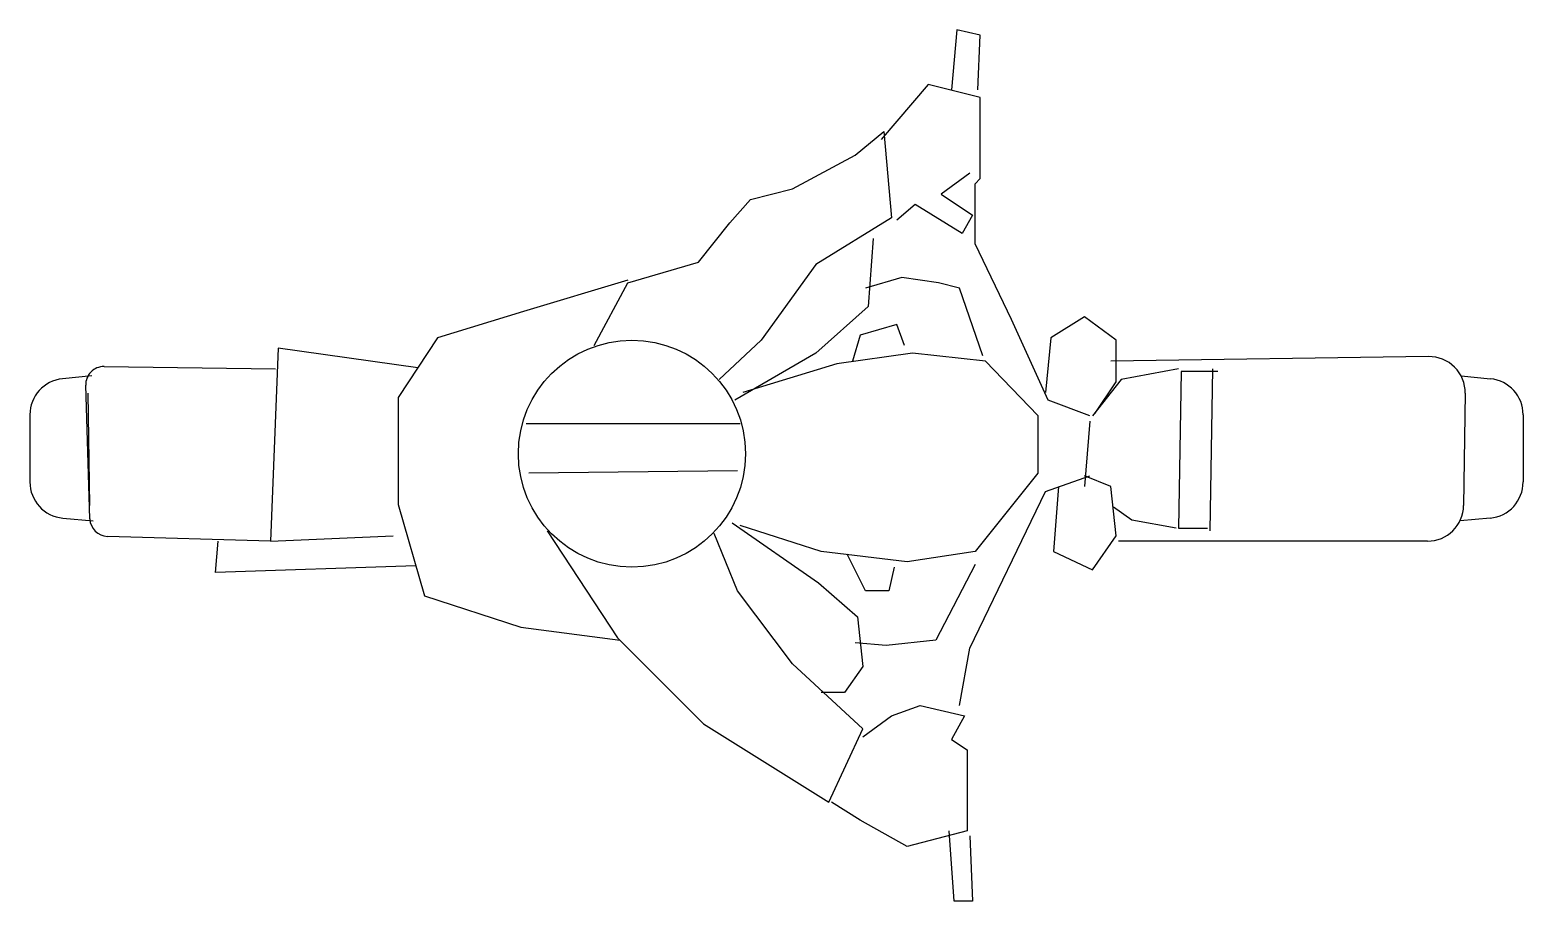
# Model space of a CAD drawing. Header units: millimetres. Extents: x -3215.52 to -3213.88, y 1773 to 1773.96.
import ezdxf

# ---------------------------------------------------------------- set-up
doc = ezdxf.new("R2010")
doc.units = ezdxf.units.MM
doc.header["$LTSCALE"] = 10
doc.layers.add('Veículos', color=2, linetype='Continuous')

msp = doc.modelspace()

# ---------------------------------------------------------------- linework, layer by layer
at = {"layer": 'Veículos'}
for p, q in [((-3214.5016, 1773.9639), (-3214.5074, 1773.8976)), ((-3214.4757, 1773.9581), (-3214.5016, 1773.9639)), ((-3214.4785, 1773.8976), (-3214.4757, 1773.9581)), ((-3214.5333, 1773.9034), (-3214.5851, 1773.8429)), ((-3214.4757, 1773.889), (-3214.5333, 1773.9034)), ((-3214.4757, 1773.7997), (-3214.4757, 1773.889)), ((-3214.6139, 1773.8256), (-3214.5822, 1773.8515)), ((-3214.5822, 1773.8515), (-3214.5736, 1773.7565)), ((-3214.683, 1773.7882), (-3214.6139, 1773.8256)), ((-3214.4872, 1773.8055), (-3214.5189, 1773.7824)), ((-3214.7291, 1773.7767), (-3214.683, 1773.7882)), ((-3214.4814, 1773.7939), (-3214.4757, 1773.7997)), ((-3214.4814, 1773.7277), (-3214.4814, 1773.7939)), ((-3214.7522, 1773.7508), (-3214.7291, 1773.7767)), ((-3214.5477, 1773.7709), (-3214.5678, 1773.7536)), ((-3214.4958, 1773.7392), (-3214.5477, 1773.7709)), ((-3214.5189, 1773.7824), (-3214.4843, 1773.7594)), ((-3214.5736, 1773.7565), (-3214.6571, 1773.7047)), ((-3214.4843, 1773.7594), (-3214.4958, 1773.7392)), ((-3214.7867, 1773.7075), (-3214.7522, 1773.7508)), ((-3214.5938, 1773.7335), (-3214.5995, 1773.6586)), ((-3214.4411, 1773.6442), (-3214.4814, 1773.7277)), ((-3214.8645, 1773.6845), (-3214.7867, 1773.7075)), ((-3214.6571, 1773.7047), (-3214.7176, 1773.6211)), ((-3214.8645, 1773.6874), (-3214.9797, 1773.6528)), ((-3214.5621, 1773.6903), (-3214.6024, 1773.6788)), ((-3214.5217, 1773.6845), (-3214.5621, 1773.6903)), ((-3214.9019, 1773.6154), (-3214.8645, 1773.6845)), ((-3214.4987, 1773.6788), (-3214.5217, 1773.6845)), ((-3214.4728, 1773.6039), (-3214.4987, 1773.6788)), ((-3214.5995, 1773.6586), (-3214.6571, 1773.6068)), ((-3214.9797, 1773.6528), (-3215.0747, 1773.624)), ((-3214.5678, 1773.6384), (-3214.6082, 1773.6269)), ((-3214.5592, 1773.6154), (-3214.5678, 1773.6384)), ((-3214.4008, 1773.5549), (-3214.4411, 1773.6442)), ((-3214.3605, 1773.6471), (-3214.3979, 1773.624)), ((-3214.3259, 1773.6211), (-3214.3605, 1773.6471)), ((-3215.0747, 1773.624), (-3215.1179, 1773.5578)), ((-3214.7176, 1773.6211), (-3214.7637, 1773.5779)), ((-3214.6082, 1773.6269), (-3214.6168, 1773.5981)), ((-3214.3979, 1773.624), (-3214.4037, 1773.5635)), ((-3214.3259, 1773.5751), (-3214.3259, 1773.6211)), ((-3215.2504, 1773.6125), (-3215.259, 1773.3994)), ((-3215.0963, 1773.5909), (-3215.2504, 1773.6125)), ((-3214.6571, 1773.6068), (-3214.7464, 1773.5549)), ((-3214.5505, 1773.6068), (-3214.6341, 1773.5952)), ((-3214.4699, 1773.5981), (-3214.5505, 1773.6068)), ((-3215.4426, 1773.5921), (-3215.2533, 1773.5895)), ((-3214.6341, 1773.5952), (-3214.7378, 1773.5635)), ((-3214.4123, 1773.5382), (-3214.4699, 1773.5981)), ((-3213.981, 1773.6032), (-3214.3317, 1773.5981)), ((-3214.2568, 1773.5895), (-3214.3201, 1773.5779)), ((-3214.2194, 1773.5895), (-3214.2222, 1773.4109)), ((-3215.456, 1773.5819), (-3215.4885, 1773.5787)), ((-3214.3201, 1773.5779), (-3214.3518, 1773.5376)), ((-3214.349, 1773.5405), (-3214.3259, 1773.5751)), ((-3214.2539, 1773.5866), (-3214.2568, 1773.4138)), ((-3214.2136, 1773.5866), (-3214.2539, 1773.5866)), ((-3213.9451, 1773.5819), (-3213.9127, 1773.5787)), ((-3215.4583, 1773.424), (-3215.4629, 1773.5715)), ((-3215.4606, 1773.5626), (-3215.4588, 1773.4388)), ((-3215.1179, 1773.5578), (-3215.1179, 1773.4397)), ((-3213.9405, 1773.5626), (-3213.9423, 1773.4388)), ((-3215.5245, 1773.5389), (-3215.5245, 1773.4647)), ((-3214.3547, 1773.5376), (-3214.4008, 1773.5549)), ((-3213.8766, 1773.5389), (-3213.8766, 1773.4647)), ((-3214.7406, 1773.529), (-3214.9768, 1773.529)), ((-3214.4123, 1773.5382), (-3214.4123, 1773.4743)), ((-3214.3547, 1773.5319), (-3214.3605, 1773.4599)), ((-3214.7435, 1773.4771), (-3214.9739, 1773.4743)), ((-3214.4123, 1773.4743), (-3214.4814, 1773.3879)), ((-3214.4037, 1773.4541), (-3214.3547, 1773.4714)), ((-3214.3893, 1773.4599), (-3214.395, 1773.3879)), ((-3214.3317, 1773.4599), (-3214.3605, 1773.4714)), ((-3214.3259, 1773.4051), (-3214.3317, 1773.4599)), ((-3214.4872, 1773.2813), (-3214.4037, 1773.4541)), ((-3215.4881, 1773.4249), (-3215.4548, 1773.4219)), ((-3215.1179, 1773.4397), (-3215.0891, 1773.3389)), ((-3214.3086, 1773.4224), (-3214.3288, 1773.4368)), ((-3213.913, 1773.4249), (-3213.9463, 1773.4219)), ((-3214.9538, 1773.4109), (-3214.876, 1773.2928)), ((-3214.7435, 1773.3447), (-3214.7694, 1773.408)), ((-3214.7493, 1773.4195), (-3214.6542, 1773.3533)), ((-3214.6514, 1773.3879), (-3214.7406, 1773.4167)), ((-3214.2597, 1773.4138), (-3214.3086, 1773.4224)), ((-3214.2568, 1773.4138), (-3214.2251, 1773.4138)), ((-3215.259, 1773.3994), (-3215.4389, 1773.4046)), ((-3215.3195, 1773.3648), (-3215.3166, 1773.3994)), ((-3215.259, 1773.3994), (-3215.1237, 1773.4051)), ((-3214.3518, 1773.3677), (-3214.3259, 1773.4051)), ((-3213.9823, 1773.3994), (-3214.323, 1773.3994)), ((-3214.5563, 1773.3764), (-3214.6514, 1773.3879)), ((-3214.6024, 1773.3447), (-3214.6226, 1773.385)), ((-3214.4814, 1773.3879), (-3214.5563, 1773.3764)), ((-3214.395, 1773.3879), (-3214.3518, 1773.3677)), ((-3215.0986, 1773.372), (-3215.3195, 1773.3648)), ((-3214.5707, 1773.3706), (-3214.5765, 1773.3447)), ((-3214.4814, 1773.3735), (-3214.5246, 1773.29)), ((-3214.683, 1773.264), (-3214.7435, 1773.3447)), ((-3214.6542, 1773.3533), (-3214.611, 1773.3159)), ((-3214.5765, 1773.3447), (-3214.6024, 1773.3447)), ((-3215.0891, 1773.3389), (-3214.9826, 1773.3043)), ((-3214.611, 1773.3159), (-3214.6053, 1773.2611)), ((-3214.9826, 1773.3043), (-3214.8731, 1773.29)), ((-3214.876, 1773.2928), (-3214.781, 1773.1978)), ((-3214.5794, 1773.2842), (-3214.6139, 1773.2871)), ((-3214.5246, 1773.29), (-3214.5794, 1773.2842)), ((-3214.4987, 1773.2179), (-3214.4872, 1773.2813)), ((-3214.6053, 1773.192), (-3214.683, 1773.264)), ((-3214.6053, 1773.2611), (-3214.6254, 1773.2324)), ((-3214.6254, 1773.2324), (-3214.6514, 1773.2324)), ((-3214.5736, 1773.2064), (-3214.5419, 1773.2179)), ((-3214.5419, 1773.2179), (-3214.493, 1773.2064)), ((-3214.781, 1773.1978), (-3214.6427, 1773.1114)), ((-3214.6053, 1773.1834), (-3214.5736, 1773.2064)), ((-3214.493, 1773.2064), (-3214.5074, 1773.1805)), ((-3214.6427, 1773.1114), (-3214.6053, 1773.192)), ((-3214.5074, 1773.1805), (-3214.4901, 1773.169)), ((-3214.4901, 1773.169), (-3214.4901, 1773.0797)), ((-3214.6082, 1773.0912), (-3214.6398, 1773.1114)), ((-3214.5563, 1773.0624), (-3214.6082, 1773.0912)), ((-3214.4901, 1773.0797), (-3214.5563, 1773.0624)), ((-3214.5045, 1773.0019), (-3214.5102, 1773.0797)), ((-3214.4872, 1773.0739), (-3214.4843, 1773.0019)), ((-3214.4843, 1773.0019), (-3214.5045, 1773.0019))]:
    msp.add_line(p, q, dxfattribs=at)
msp.add_circle((-3214.8601, 1773.4959), 0.1253, dxfattribs=at)
for centre, radius, start, end in [((-3215.4429, 1773.5721), 0.02, 89.2144, 181.7629), ((-3213.9805, 1773.5632), 0.04, 359.1566, 90.8312), ((-3215.4845, 1773.5389), 0.04, 95.6965, 180), ((-3213.9166, 1773.5389), 0.04, 0, 84.3035), ((-3215.4845, 1773.4647), 0.04, 180, 264.8002), ((-3213.9166, 1773.4647), 0.04, 275.1998, 0), ((-3215.4383, 1773.4246), 0.02, 181.7629, 268.338), ((-3213.9823, 1773.4394), 0.04, 270, 359.1566)]:
    msp.add_arc(centre, radius, start, end, dxfattribs=at)

doc.saveas('drawing.dxf')
